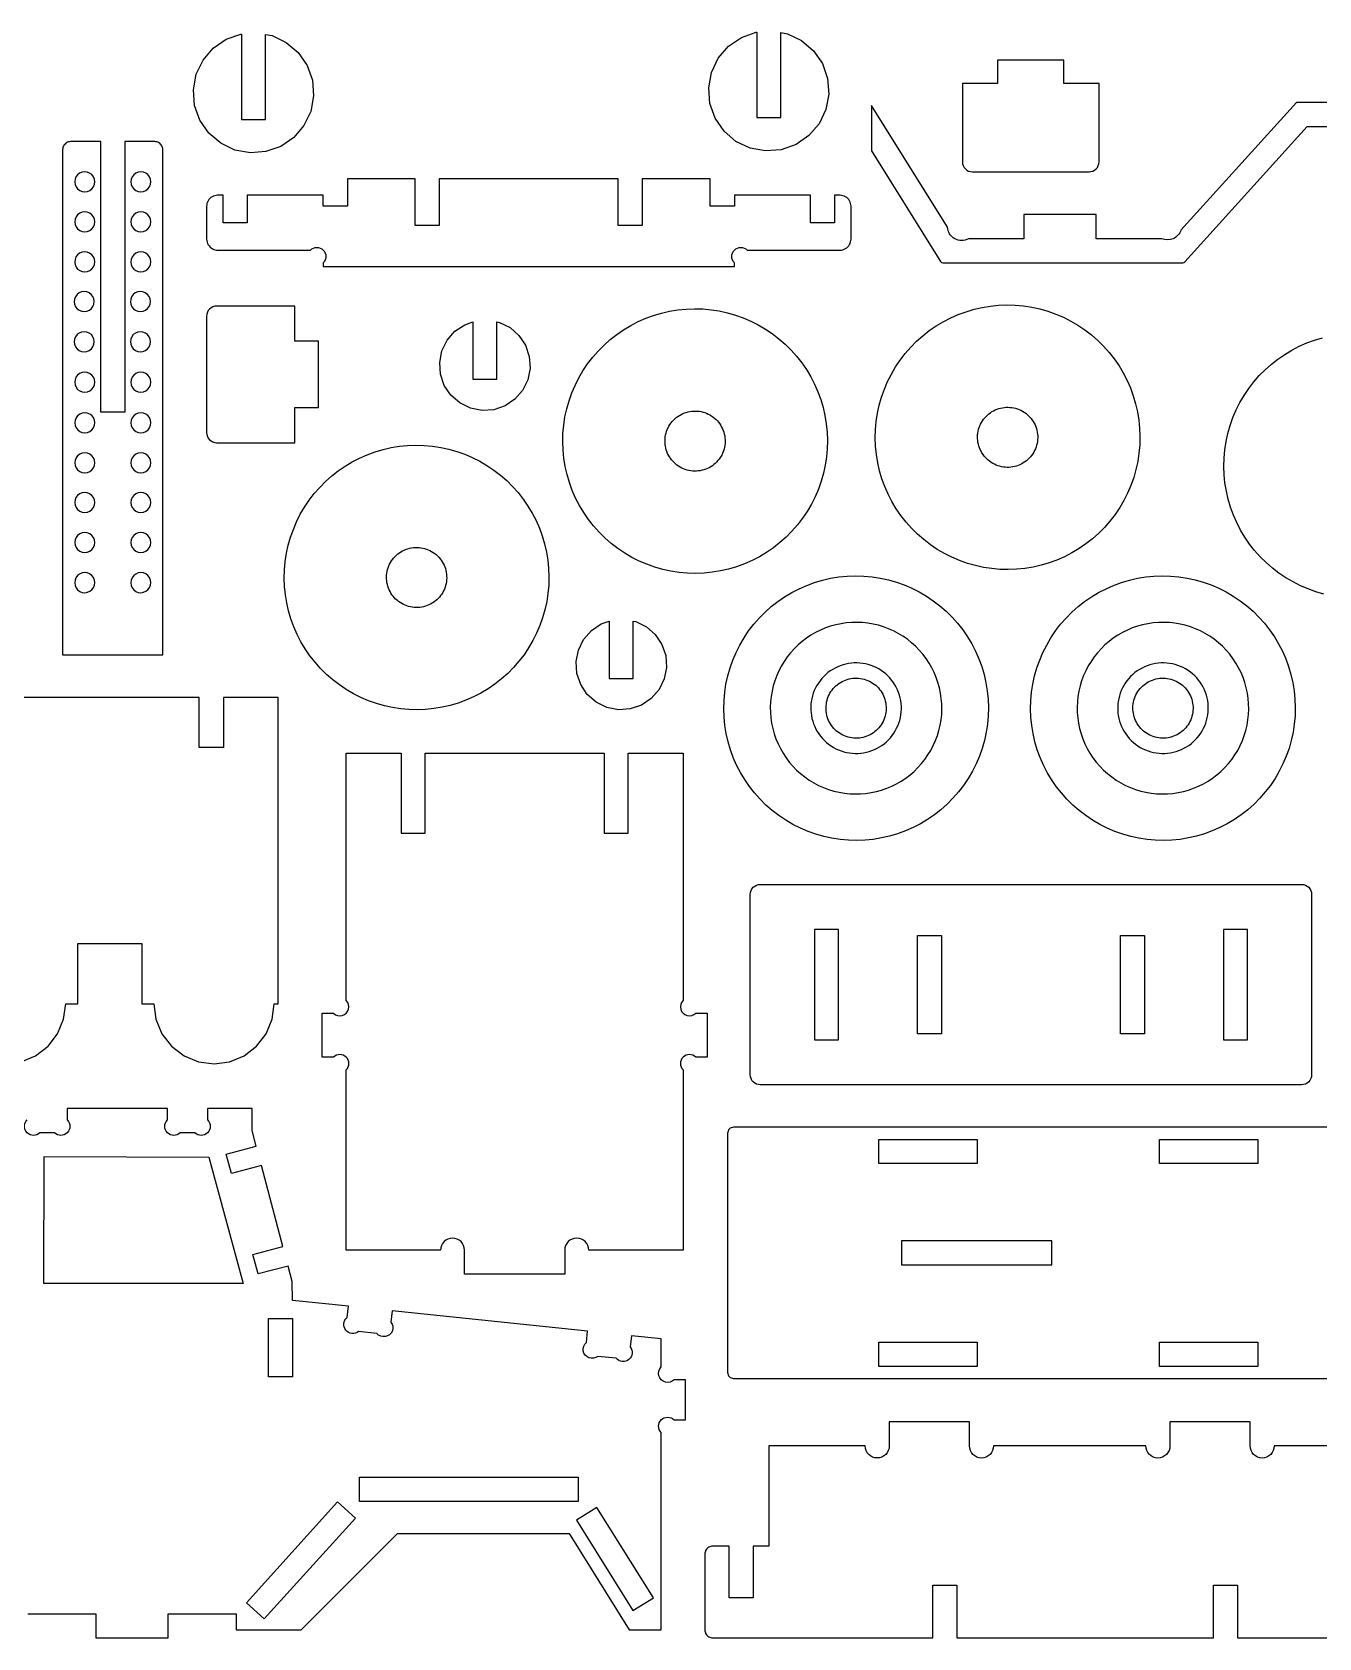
# Model space of a CAD drawing. Extents: x 18 to 1201, y 18 to 446.
# Drawn here: x 301.7 to 641.3, y 18.3 to 442.1 of the extents above; entities that cross this region are included whole.
import ezdxf

# ---------------------------------------------------------------- set-up
doc = ezdxf.new("R2010")
doc.units = 0
doc.header["$MEASUREMENT"] = 0
for name, color, linetype in [('EXT', 1, 'CONTINUOUS'), ('INT', 150, 'CONTINUOUS'), ('POCKET_1_1MM', 105, 'CONTINUOUS')]:
    doc.layers.add(name, color=color, linetype=linetype)

msp = doc.modelspace()

# ---------------------------------------------------------------- linework, layer by layer
at = {"layer": 'EXT'}
for points in [[(370.75, 414.31), (367.33, 411.96), (363.43, 410.58), (359.3, 410.26), (355.22, 411.01), (351.48, 412.8), (348.33, 415.49), (345.98, 418.9), (344.6, 422.81), (344.28, 426.94), (345.03, 431.02), (346.82, 434.76), (349.51, 437.91), (352.92, 440.26), (356.83, 441.64), (356.94, 441.64), (356.94, 419.09), (363.29, 419.09), (363.29, 441.53), (365.04, 441.21), (368.78, 439.42), (371.93, 436.73), (374.28, 433.31), (375.66, 429.41), (375.98, 425.28), (375.23, 421.2), (373.44, 417.46)], [(506.75, 414.81), (503.33, 412.46), (499.43, 411.08), (495.3, 410.76), (491.22, 411.51), (487.48, 413.3), (484.33, 415.99), (481.98, 419.4), (480.6, 423.31), (480.28, 427.44), (481.03, 431.52), (482.82, 435.26), (485.51, 438.41), (488.92, 440.76), (492.83, 442.14), (492.94, 442.14), (492.94, 419.59), (499.29, 419.59), (499.29, 442.03), (501.04, 441.71), (504.78, 439.92), (507.93, 437.23), (510.28, 433.81), (511.66, 429.91), (511.98, 425.78), (511.23, 421.7), (509.44, 417.96)], [(311.06, 413.06), (310.81, 412.94), (310.58, 412.79), (310.38, 412.6), (310.19, 412.39), (310.04, 412.16), (309.92, 411.92), (309.83, 411.65), (309.77, 411.38), (309.76, 411.11), (309.76, 277.76), (336.21, 277.76), (336.21, 411.11), (336.2, 411.38), (336.14, 411.65), (336.05, 411.92), (335.93, 412.16), (335.78, 412.39), (335.59, 412.6), (335.39, 412.79), (335.16, 412.94), (334.91, 413.06), (334.65, 413.15), (334.37, 413.2), (334.1, 413.22), (326.16, 413.22), (326.16, 341.79), (319.81, 341.79), (319.81, 413.22), (311.87, 413.22), (311.6, 413.2), (311.33, 413.15)], [(452.9, 308.6), (451.34, 310.15), (449.88, 311.79), (448.53, 313.51), (447.29, 315.32), (446.16, 317.2), (445.16, 319.15), (444.27, 321.16), (443.52, 323.22), (442.9, 325.33), (442.41, 327.47), (442.05, 329.63), (441.84, 331.81), (441.76, 334.01), (441.82, 336.2), (442.01, 338.39), (442.34, 340.55), (442.81, 342.7), (443.41, 344.81), (444.15, 346.88), (445.01, 348.89), (445.99, 350.85), (447.1, 352.75), (448.32, 354.57), (449.66, 356.31), (451.1, 357.96), (452.65, 359.52), (454.29, 360.98), (456.01, 362.33), (457.82, 363.58), (459.7, 364.7), (461.65, 365.71), (463.66, 366.59), (465.72, 367.34), (467.83, 367.97), (469.97, 368.46), (472.13, 368.81), (474.31, 369.03), (476.51, 369.11), (478.7, 369.05), (480.89, 368.85), (483.05, 368.52), (485.2, 368.05), (487.31, 367.45), (489.38, 366.72), (491.39, 365.86), (493.35, 364.87), (495.25, 363.76), (497.07, 362.54), (498.81, 361.2), (500.46, 359.76), (502.02, 358.22), (503.48, 356.58), (504.83, 354.85), (506.08, 353.04), (507.2, 351.16), (508.21, 349.21), (509.09, 347.2), (509.84, 345.14), (510.47, 343.04), (510.96, 340.9), (511.31, 338.73), (511.53, 336.55), (511.61, 334.36), (511.55, 332.16), (511.35, 329.98), (511.02, 327.81), (510.55, 325.67), (509.95, 323.56), (509.22, 321.49), (508.36, 319.47), (507.37, 317.51), (506.26, 315.62), (505.04, 313.8), (503.7, 312.06), (502.26, 310.4), (500.72, 308.84), (499.08, 307.38), (497.35, 306.03), (495.54, 304.79), (493.66, 303.66), (491.71, 302.66), (489.7, 301.77), (487.64, 301.02), (485.54, 300.4), (483.4, 299.91), (481.23, 299.55), (479.05, 299.34), (476.86, 299.26), (474.66, 299.32), (472.48, 299.51), (470.31, 299.84), (468.17, 300.31), (466.06, 300.91), (463.99, 301.65), (461.97, 302.51), (460.01, 303.49), (458.12, 304.6), (456.3, 305.82), (454.56, 307.16)], [(535.4, 309.6), (533.84, 311.15), (532.38, 312.79), (531.03, 314.51), (529.79, 316.32), (528.66, 318.2), (527.66, 320.15), (526.77, 322.16), (526.02, 324.22), (525.4, 326.33), (524.91, 328.47), (524.55, 330.63), (524.34, 332.81), (524.26, 335.01), (524.32, 337.2), (524.51, 339.39), (524.84, 341.55), (525.31, 343.7), (525.91, 345.81), (526.65, 347.88), (527.51, 349.89), (528.49, 351.85), (529.6, 353.75), (530.82, 355.57), (532.16, 357.31), (533.6, 358.96), (535.15, 360.52), (536.79, 361.98), (538.51, 363.33), (540.32, 364.58), (542.2, 365.7), (544.15, 366.71), (546.16, 367.59), (548.22, 368.34), (550.33, 368.97), (552.47, 369.46), (554.63, 369.81), (556.81, 370.03), (559.01, 370.11), (561.2, 370.05), (563.39, 369.85), (565.55, 369.52), (567.7, 369.05), (569.81, 368.45), (571.88, 367.72), (573.89, 366.86), (575.85, 365.87), (577.75, 364.76), (579.57, 363.54), (581.31, 362.2), (582.96, 360.76), (584.52, 359.22), (585.98, 357.58), (587.33, 355.85), (588.58, 354.04), (589.7, 352.16), (590.71, 350.21), (591.59, 348.2), (592.34, 346.14), (592.97, 344.04), (593.46, 341.9), (593.81, 339.73), (594.03, 337.55), (594.11, 335.36), (594.05, 333.16), (593.85, 330.98), (593.52, 328.81), (593.05, 326.67), (592.45, 324.56), (591.72, 322.49), (590.86, 320.47), (589.87, 318.51), (588.76, 316.62), (587.54, 314.8), (586.2, 313.06), (584.76, 311.4), (583.22, 309.84), (581.58, 308.38), (579.85, 307.03), (578.04, 305.79), (576.16, 304.66), (574.21, 303.66), (572.2, 302.77), (570.14, 302.02), (568.04, 301.4), (565.9, 300.91), (563.73, 300.55), (561.55, 300.34), (559.36, 300.26), (557.16, 300.32), (554.98, 300.51), (552.81, 300.84), (550.67, 301.31), (548.56, 301.91), (546.49, 302.65), (544.47, 303.51), (542.51, 304.49), (540.62, 305.6), (538.8, 306.82), (537.06, 308.16)], [(429.11, 345.21), (426.52, 343.47), (423.56, 342.47), (420.45, 342.26), (417.39, 342.86), (414.58, 344.24), (412.23, 346.29), (410.49, 348.88), (409.48, 351.84), (409.27, 354.95), (409.88, 358.02), (411.25, 360.82), (413.31, 363.17), (415.9, 364.91), (418.02, 365.63), (418.02, 350.49), (424.37, 350.49), (424.37, 365.65), (425.03, 365.52), (427.84, 364.15), (430.19, 362.09), (431.93, 359.5), (432.93, 356.55), (433.14, 353.43), (432.54, 350.37), (431.17, 347.56)], [(379.4, 272.6), (377.84, 274.15), (376.38, 275.79), (375.03, 277.51), (373.79, 279.32), (372.66, 281.2), (371.66, 283.15), (370.77, 285.16), (370.02, 287.22), (369.4, 289.33), (368.91, 291.47), (368.55, 293.63), (368.34, 295.81), (368.26, 298.01), (368.32, 300.2), (368.51, 302.39), (368.84, 304.55), (369.31, 306.7), (369.91, 308.81), (370.65, 310.88), (371.51, 312.89), (372.49, 314.85), (373.6, 316.75), (374.82, 318.57), (376.16, 320.31), (377.6, 321.96), (379.15, 323.52), (380.79, 324.98), (382.51, 326.33), (384.32, 327.58), (386.2, 328.7), (388.15, 329.71), (390.16, 330.59), (392.22, 331.34), (394.33, 331.97), (396.47, 332.46), (398.63, 332.81), (400.81, 333.03), (403.01, 333.11), (405.2, 333.05), (407.39, 332.85), (409.55, 332.52), (411.7, 332.05), (413.81, 331.45), (415.88, 330.72), (417.89, 329.86), (419.85, 328.87), (421.75, 327.76), (423.57, 326.54), (425.31, 325.2), (426.96, 323.76), (428.52, 322.22), (429.98, 320.58), (431.33, 318.85), (432.58, 317.04), (433.7, 315.16), (434.71, 313.21), (435.59, 311.2), (436.34, 309.14), (436.97, 307.04), (437.46, 304.9), (437.81, 302.73), (438.03, 300.55), (438.11, 298.36), (438.05, 296.16), (437.85, 293.98), (437.52, 291.81), (437.05, 289.67), (436.45, 287.56), (435.72, 285.49), (434.86, 283.47), (433.87, 281.51), (432.76, 279.62), (431.54, 277.8), (430.2, 276.06), (428.76, 274.4), (427.22, 272.84), (425.58, 271.38), (423.85, 270.03), (422.04, 268.79), (420.16, 267.66), (418.21, 266.66), (416.2, 265.77), (414.14, 265.02), (412.04, 264.4), (409.9, 263.91), (407.73, 263.55), (405.55, 263.34), (403.36, 263.26), (401.16, 263.32), (398.98, 263.51), (396.81, 263.84), (394.67, 264.31), (392.56, 264.91), (390.49, 265.65), (388.47, 266.51), (386.51, 267.49), (384.62, 268.6), (382.8, 269.82), (381.06, 271.16)], [(495.4, 238.1), (493.84, 239.65), (492.38, 241.29), (491.03, 243.01), (489.79, 244.82), (488.66, 246.7), (487.66, 248.65), (486.77, 250.66), (486.02, 252.72), (485.4, 254.83), (484.91, 256.97), (484.55, 259.13), (484.34, 261.31), (484.26, 263.51), (484.32, 265.7), (484.51, 267.89), (484.84, 270.05), (485.31, 272.2), (485.91, 274.31), (486.65, 276.38), (487.51, 278.39), (488.49, 280.35), (489.6, 282.25), (490.82, 284.07), (492.16, 285.81), (493.6, 287.46), (495.15, 289.02), (496.79, 290.48), (498.51, 291.83), (500.32, 293.08), (502.2, 294.2), (504.15, 295.21), (506.16, 296.09), (508.22, 296.84), (510.33, 297.47), (512.47, 297.96), (514.63, 298.31), (516.81, 298.53), (519.01, 298.61), (521.2, 298.55), (523.39, 298.35), (525.55, 298.02), (527.7, 297.55), (529.81, 296.95), (531.88, 296.22), (533.89, 295.36), (535.85, 294.37), (537.75, 293.26), (539.57, 292.04), (541.31, 290.7), (542.96, 289.26), (544.52, 287.72), (545.98, 286.08), (547.33, 284.35), (548.58, 282.54), (549.7, 280.66), (550.71, 278.71), (551.59, 276.7), (552.34, 274.64), (552.97, 272.54), (553.46, 270.4), (553.81, 268.23), (554.03, 266.05), (554.11, 263.86), (554.05, 261.66), (553.85, 259.48), (553.52, 257.31), (553.05, 255.17), (552.45, 253.06), (551.72, 250.99), (550.86, 248.97), (549.87, 247.01), (548.76, 245.12), (547.54, 243.3), (546.2, 241.56), (544.76, 239.9), (543.22, 238.34), (541.58, 236.88), (539.85, 235.53), (538.04, 234.29), (536.16, 233.16), (534.21, 232.16), (532.2, 231.27), (530.14, 230.52), (528.04, 229.9), (525.9, 229.41), (523.73, 229.05), (521.55, 228.84), (519.36, 228.76), (517.16, 228.82), (514.98, 229.01), (512.81, 229.34), (510.67, 229.81), (508.56, 230.41), (506.49, 231.15), (504.47, 232.01), (502.51, 232.99), (500.62, 234.1), (498.8, 235.32), (497.06, 236.66)], [(576.4, 238.1), (574.84, 239.65), (573.38, 241.29), (572.03, 243.01), (570.79, 244.82), (569.66, 246.7), (568.66, 248.65), (567.77, 250.66), (567.02, 252.72), (566.4, 254.83), (565.91, 256.97), (565.55, 259.13), (565.34, 261.31), (565.26, 263.51), (565.32, 265.7), (565.51, 267.89), (565.84, 270.05), (566.31, 272.2), (566.91, 274.31), (567.65, 276.38), (568.51, 278.39), (569.49, 280.35), (570.6, 282.25), (571.82, 284.07), (573.16, 285.81), (574.6, 287.46), (576.15, 289.02), (577.79, 290.48), (579.51, 291.83), (581.32, 293.08), (583.2, 294.2), (585.15, 295.21), (587.16, 296.09), (589.22, 296.84), (591.33, 297.47), (593.47, 297.96), (595.63, 298.31), (597.81, 298.53), (600.01, 298.61), (602.2, 298.55), (604.39, 298.35), (606.55, 298.02), (608.7, 297.55), (610.81, 296.95), (612.88, 296.22), (614.89, 295.36), (616.85, 294.37), (618.75, 293.26), (620.57, 292.04), (622.31, 290.7), (623.96, 289.26), (625.52, 287.72), (626.98, 286.08), (628.33, 284.35), (629.58, 282.54), (630.7, 280.66), (631.71, 278.71), (632.59, 276.7), (633.34, 274.64), (633.97, 272.54), (634.46, 270.4), (634.81, 268.23), (635.03, 266.05), (635.11, 263.86), (635.05, 261.66), (634.85, 259.48), (634.52, 257.31), (634.05, 255.17), (633.45, 253.06), (632.72, 250.99), (631.86, 248.97), (630.87, 247.01), (629.76, 245.12), (628.54, 243.3), (627.2, 241.56), (625.76, 239.9), (624.22, 238.34), (622.58, 236.88), (620.85, 235.53), (619.04, 234.29), (617.16, 233.16), (615.21, 232.16), (613.2, 231.27), (611.14, 230.52), (609.04, 229.9), (606.9, 229.41), (604.73, 229.05), (602.55, 228.84), (600.36, 228.76), (598.16, 228.82), (595.98, 229.01), (593.81, 229.34), (591.67, 229.81), (589.56, 230.41), (587.49, 231.15), (585.47, 232.01), (583.51, 232.99), (581.62, 234.1), (579.8, 235.32), (578.06, 236.66)], [(465.11, 266.23), (462.52, 264.49), (459.56, 263.48), (456.45, 263.27), (453.39, 263.88), (450.58, 265.25), (448.23, 267.31), (446.49, 269.9), (445.48, 272.86), (445.27, 275.97), (445.88, 279.03), (447.25, 281.84), (449.31, 284.19), (451.9, 285.93), (454.02, 286.65), (454.02, 271.51), (460.37, 271.51), (460.37, 286.67), (461.03, 286.54), (463.84, 285.17), (466.19, 283.11), (467.93, 280.52), (468.93, 277.56), (469.14, 274.45), (468.54, 271.39), (467.17, 268.58)]]:
    msp.add_lwpolyline(points, close=True, dxfattribs=at)
for points in [[(556.52, 434.76), (556.52, 428.54), (547.26, 428.54), (547.26, 407.9, 0.414214), (549.9, 405.26), (580.66, 405.26, 0.414214), (583.31, 407.9), (583.31, 428.54), (574.05, 428.54), (574.05, 434.76)], [(350.78, 384.6), (375.19, 384.6, -1), (378.55, 381.23), (378.55, 380.26), (487.05, 380.26), (487.05, 381.23, -1), (490.42, 384.6), (515.34, 384.62), (515.71, 384.69), (516.07, 384.82), (516.41, 384.98), (516.72, 385.19), (517, 385.44), (517.25, 385.73), (517.46, 386.04), (517.63, 386.38), (517.75, 386.74), (517.83, 387.11), (517.85, 387.49), (517.85, 396.17), (517.83, 396.54), (517.75, 396.92), (517.63, 397.27), (517.46, 397.61), (517.25, 397.93), (517, 398.21), (516.72, 398.46), (516.41, 398.67), (516.07, 398.84), (515.71, 398.96), (515.34, 399.03), (514.96, 399.06), (513.51, 399.06), (513.51, 391.83), (507.16, 391.83), (507.16, 399.06), (487.05, 399.06), (487.05, 396.17), (480.7, 396.17), (480.7, 403.4), (462.69, 403.4), (462.69, 391.11), (456.34, 391.11), (456.34, 403.4), (409.1, 403.4), (409.1, 391.11), (402.79, 391.11), (402.79, 403.4), (384.9, 403.4), (384.9, 396.17), (378.55, 396.17), (378.55, 399.06), (358.45, 399.06), (358.45, 391.83), (352.1, 391.83), (352.1, 399.06), (350.65, 399.06), (350.27, 399.03), (349.9, 398.96), (349.54, 398.84), (349.2, 398.67), (348.89, 398.46), (348.6, 398.21), (348.35, 397.93), (348.14, 397.61), (347.98, 397.27), (347.85, 396.92), (347.78, 396.54), (347.76, 396.17), (347.76, 387.49), (347.79, 387.1), (347.87, 386.72), (348.01, 386.36), (348.19, 386.02), (348.41, 385.7), (348.67, 385.41), (348.97, 385.17), (349.3, 384.96), (349.65, 384.79), (350.02, 384.68), (350.4, 384.61)], [(377.26, 360.55), (371.04, 360.55), (371.04, 369.81), (350.4, 369.81, 0.414214), (347.76, 367.16), (347.76, 336.4, 0.414214), (350.4, 333.76), (371.04, 333.76), (371.04, 343.02), (377.26, 343.02)], [(473.51, 251.84), (473.51, 186.51, 1), (476.87, 183.15), (479.86, 183.15), (479.86, 171.54), (476.87, 171.54, 1), (473.51, 168.17), (473.51, 120.61), (448.62, 120.61, 1), (442.27, 120.61), (442.27, 114.26), (415.84, 114.26), (415.84, 120.61, 1), (409.49, 120.61), (384.61, 120.61), (384.61, 168.17, 1), (381.24, 171.54), (378.26, 171.54), (378.26, 183.15), (381.24, 183.15, 1), (384.61, 186.51), (384.61, 251.84), (399.09, 251.84), (399.09, 230.67), (405.44, 230.67), (405.44, 251.84), (452.67, 251.84), (452.67, 230.67), (459.02, 230.67), (459.02, 251.84)], [(639.42, 214.53), (639.42, 166.9, -0.414214), (636.78, 164.26), (493.9, 164.26, -0.414214), (491.26, 166.9), (491.26, 214.53, -0.414214), (493.9, 217.17), (636.78, 217.17, -0.414214)], [(707.48, 153.04), (486.84, 153.04, 0.414214), (485.26, 151.45), (485.26, 88.34, 0.414214), (486.84, 86.76), (707.48, 86.76)]]:
    msp.add_lwpolyline(points, format="xyb", close=True, dxfattribs=at)
for points in [[(652.37, 423.59), (635.44, 423.59), (604.91, 389.84, -0.443906), (599.89, 387.61), (582.52, 387.61), (582.52, 393.96), (563.47, 393.96), (563.47, 387.61), (548.81, 387.61, -0.554248), (543.31, 390.65), (523.26, 422.74), (523.26, 410.76), (541.5, 381.57, 0.258593), (542.06, 381.26), (605.42, 381.26, 0.211979), (605.91, 381.47), (638.26, 417.24), (686.24, 417.24)], [(300.56, 24.61), (318.55, 24.61), (318.55, 18.26), (337.6, 18.26), (337.6, 24.61), (355.59, 24.61), (355.59, 20.37), (372.75, 20.37), (398.15, 45.77), (443.43, 45.77), (459.31, 20.37), (467.77, 20.37), (467.77, 72.45, -1), (471.14, 75.82), (474.12, 75.82), (474.12, 86.4), (471.14, 86.4, -1), (467.77, 89.77), (467.77, 97.21), (459.87, 98.03), (459.56, 95.06, -1), (455.87, 92.06), (451.02, 92.57, -1), (448.02, 96.27), (448.33, 99.23), (396.71, 104.61), (396.41, 101.64, -1), (392.71, 98.64), (387.86, 99.15, -1), (384.86, 102.84), (385.17, 105.81), (370.41, 107.35), (370.34, 112.35), (369.25, 116.42), (361.34, 114.32), (359.97, 119.46), (367.88, 121.57), (362.2, 142.93), (354.29, 140.83), (352.93, 145.97), (360.84, 148.08), (359.75, 152.15), (359.75, 157.96), (348, 157.96), (348, 154.97, -1), (344.64, 151.61), (340.79, 151.61, -1), (337.42, 154.97), (337.42, 157.96), (310.96, 157.96), (310.96, 154.97, -1), (307.6, 151.61), (303.75, 151.61, -1), (300.38, 154.97)], [(669.76, 68.92), (629.54, 68.92, -0.414214), (626.36, 65.74, -0.414214), (623.19, 68.92), (623.19, 75.27), (602.02, 75.27), (602.02, 68.92, -0.414214), (598.85, 65.74, -0.414214), (595.67, 68.92), (555.46, 68.92, -0.414214), (552.28, 65.74, -0.414214), (549.11, 68.92), (549.11, 75.27), (527.94, 75.27), (527.94, 68.92, -1), (521.59, 68.92), (496.19, 68.92), (496.19, 42.49), (492.03, 42.49), (492.03, 28.87), (485.68, 28.87), (485.68, 42.49), (481.37, 42.49), (481.1, 42.47), (480.83, 42.42), (480.56, 42.33), (480.31, 42.21), (480.08, 42.05), (479.88, 41.87), (479.69, 41.66), (479.54, 41.43), (479.42, 41.19), (479.33, 40.92), (479.27, 40.65), (479.26, 40.38), (479.26, 20.37), (479.27, 20.1), (479.33, 19.83), (479.42, 19.56), (479.54, 19.31), (479.69, 19.08), (479.88, 18.88), (480.08, 18.69), (480.31, 18.54), (480.56, 18.42), (480.83, 18.33), (481.1, 18.27), (481.37, 18.26), (539.43, 18.26), (539.43, 32.15), (545.78, 32.15), (545.78, 18.26), (613.51, 18.26), (613.51, 32.15), (619.86, 32.15), (619.86, 18.26), (833.22, 18.26)]]:
    msp.add_lwpolyline(points, format="xyb", dxfattribs=at)
for points in [[(642.67, 293.81), (640.56, 294.41), (638.49, 295.15), (636.47, 296.01), (634.51, 296.99), (632.62, 298.1), (630.8, 299.32), (629.06, 300.66), (627.4, 302.1), (625.84, 303.65), (624.38, 305.29), (623.03, 307.01), (621.79, 308.82), (620.66, 310.7), (619.66, 312.65), (618.77, 314.66), (618.02, 316.72), (617.4, 318.83), (616.91, 320.97), (616.55, 323.13), (616.34, 325.31), (616.26, 327.51), (616.32, 329.7), (616.51, 331.89), (616.84, 334.05), (617.31, 336.2), (617.91, 338.31), (618.65, 340.38), (619.51, 342.39), (620.49, 344.35), (621.6, 346.25), (622.82, 348.07), (624.16, 349.81), (625.6, 351.46), (627.15, 353.02), (628.79, 354.48), (630.51, 355.83), (632.32, 357.08), (634.2, 358.2), (636.15, 359.21), (638.16, 360.09), (640.22, 360.84), (642.33, 361.47)], [(298.8, 170.32), (302.63, 171.91), (305.91, 174.43), (308.44, 177.72), (310.02, 181.55), (310.56, 185.66), (313.74, 185.66), (313.74, 201.53), (330.67, 201.53), (330.67, 185.66), (333.85, 185.66), (334.39, 181.55), (335.97, 177.72), (338.5, 174.43), (341.79, 171.91), (345.61, 170.32), (349.72, 169.78), (353.83, 170.32), (357.66, 171.91), (360.95, 174.43), (363.47, 177.72), (365.06, 181.55), (365.6, 185.66), (366.66, 185.66), (366.66, 266.5), (352.17, 266.5), (352.17, 253.27), (345.82, 253.27), (345.82, 266.5), (298.59, 266.5)]]:
    msp.add_lwpolyline(points, dxfattribs=at)
at = {"layer": 'INT'}
for points in [[(314.23, 404.92), (313.69, 404.49), (313.27, 403.94), (313.02, 403.3), (312.93, 402.62), (313.03, 401.93), (313.3, 401.3), (313.72, 400.75), (314.27, 400.34), (314.91, 400.08), (315.6, 399.99), (316.28, 400.09), (316.92, 400.36), (317.46, 400.78), (317.88, 401.34), (318.14, 401.98), (318.22, 402.66), (318.13, 403.35), (317.86, 403.98), (317.43, 404.53), (316.88, 404.94), (316.24, 405.2), (315.55, 405.29), (314.87, 405.19)], [(329.05, 404.92), (328.51, 404.49), (328.09, 403.94), (327.83, 403.3), (327.75, 402.62), (327.84, 401.93), (328.11, 401.3), (328.54, 400.75), (329.09, 400.34), (329.73, 400.08), (330.42, 399.99), (331.1, 400.09), (331.74, 400.36), (332.28, 400.78), (332.7, 401.34), (332.96, 401.98), (333.04, 402.66), (332.94, 403.35), (332.67, 403.98), (332.25, 404.53), (331.7, 404.94), (331.06, 405.2), (330.37, 405.29), (329.69, 405.19)], [(314.25, 394.35), (313.71, 393.93), (313.29, 393.38), (313.02, 392.74), (312.93, 392.06), (313.02, 391.37), (313.29, 390.73), (313.71, 390.19), (314.25, 389.76), (314.89, 389.5), (315.58, 389.41), (316.26, 389.5), (316.9, 389.76), (317.45, 390.19), (317.87, 390.73), (318.13, 391.37), (318.22, 392.06), (318.13, 392.74), (317.87, 393.38), (317.45, 393.93), (316.9, 394.35), (316.26, 394.61), (315.58, 394.7), (314.89, 394.61)], [(329.07, 394.35), (328.52, 393.93), (328.1, 393.38), (327.84, 392.74), (327.75, 392.06), (327.84, 391.37), (328.1, 390.73), (328.52, 390.19), (329.07, 389.76), (329.71, 389.5), (330.39, 389.41), (331.08, 389.5), (331.72, 389.76), (332.26, 390.19), (332.69, 390.73), (332.95, 391.37), (333.04, 392.06), (332.95, 392.74), (332.69, 393.38), (332.26, 393.93), (331.72, 394.35), (331.08, 394.61), (330.39, 394.7), (329.71, 394.61)], [(314.23, 383.75), (313.69, 383.33), (313.27, 382.78), (313.02, 382.14), (312.93, 381.45), (313.03, 380.77), (313.3, 380.13), (313.72, 379.59), (314.27, 379.17), (314.91, 378.91), (315.6, 378.83), (316.28, 378.92), (316.92, 379.19), (317.46, 379.62), (317.88, 380.17), (318.14, 380.81), (318.22, 381.5), (318.13, 382.18), (317.86, 382.82), (317.43, 383.36), (316.88, 383.78), (316.24, 384.03), (315.55, 384.12), (314.87, 384.02)], [(329.05, 383.75), (328.51, 383.33), (328.09, 382.78), (327.83, 382.14), (327.75, 381.45), (327.84, 380.77), (328.11, 380.13), (328.54, 379.59), (329.09, 379.17), (329.73, 378.91), (330.42, 378.83), (331.1, 378.92), (331.74, 379.19), (332.28, 379.62), (332.7, 380.17), (332.96, 380.81), (333.04, 381.5), (332.94, 382.18), (332.67, 382.82), (332.25, 383.36), (331.7, 383.78), (331.06, 384.03), (330.37, 384.12), (329.69, 384.02)], [(314.11, 373.28), (313.57, 372.86), (313.15, 372.3), (312.89, 371.66), (312.81, 370.98), (312.9, 370.29), (313.17, 369.66), (313.6, 369.11), (314.15, 368.7), (314.79, 368.44), (315.48, 368.36), (316.16, 368.45), (316.8, 368.72), (317.34, 369.15), (317.76, 369.7), (318.02, 370.34), (318.1, 371.02), (318, 371.71), (317.73, 372.34), (317.31, 372.89), (316.76, 373.3), (316.12, 373.56), (315.43, 373.65), (314.75, 373.55)], [(328.93, 373.28), (328.38, 372.86), (327.97, 372.3), (327.71, 371.66), (327.63, 370.98), (327.72, 370.29), (327.99, 369.66), (328.42, 369.11), (328.97, 368.7), (329.61, 368.44), (330.29, 368.36), (330.98, 368.45), (331.61, 368.72), (332.16, 369.15), (332.57, 369.7), (332.83, 370.34), (332.92, 371.02), (332.82, 371.71), (332.55, 372.34), (332.13, 372.89), (331.57, 373.3), (330.93, 373.56), (330.25, 373.65), (329.56, 373.55)], [(314.13, 362.71), (313.58, 362.29), (313.16, 361.74), (312.9, 361.1), (312.81, 360.42), (312.9, 359.73), (313.16, 359.09), (313.58, 358.55), (314.13, 358.13), (314.77, 357.86), (315.45, 357.77), (316.14, 357.86), (316.78, 358.13), (317.33, 358.55), (317.75, 359.09), (318.01, 359.73), (318.1, 360.42), (318.01, 361.1), (317.75, 361.74), (317.33, 362.29), (316.78, 362.71), (316.14, 362.97), (315.45, 363.06), (314.77, 362.97)], [(328.95, 362.71), (328.4, 362.29), (327.98, 361.74), (327.72, 361.1), (327.63, 360.42), (327.72, 359.73), (327.98, 359.09), (328.4, 358.55), (328.95, 358.13), (329.59, 357.86), (330.27, 357.77), (330.96, 357.86), (331.59, 358.13), (332.14, 358.55), (332.56, 359.09), (332.83, 359.73), (332.92, 360.42), (332.83, 361.1), (332.56, 361.74), (332.14, 362.29), (331.59, 362.71), (330.96, 362.97), (330.27, 363.06), (329.59, 362.97)], [(314.23, 352), (313.69, 351.58), (313.27, 351.03), (313.02, 350.39), (312.93, 349.7), (313.03, 349.02), (313.3, 348.38), (313.72, 347.84), (314.27, 347.42), (314.91, 347.16), (315.6, 347.08), (316.28, 347.17), (316.92, 347.44), (317.46, 347.87), (317.88, 348.42), (318.14, 349.06), (318.22, 349.75), (318.13, 350.43), (317.86, 351.07), (317.43, 351.61), (316.88, 352.03), (316.24, 352.28), (315.55, 352.37), (314.87, 352.27)], [(329.05, 352), (328.51, 351.58), (328.09, 351.03), (327.83, 350.39), (327.75, 349.7), (327.84, 349.02), (328.11, 348.38), (328.54, 347.84), (329.09, 347.42), (329.73, 347.16), (330.42, 347.08), (331.1, 347.17), (331.74, 347.44), (332.28, 347.87), (332.7, 348.42), (332.96, 349.06), (333.04, 349.75), (332.94, 350.43), (332.67, 351.07), (332.25, 351.61), (331.7, 352.03), (331.06, 352.28), (330.37, 352.37), (329.69, 352.27)], [(314.25, 341.3), (313.7, 340.88), (313.29, 340.33), (313.03, 339.69), (312.94, 339), (313.04, 338.32), (313.31, 337.68), (313.74, 337.14), (314.29, 336.72), (314.93, 336.46), (315.61, 336.38), (316.3, 336.48), (316.93, 336.74), (317.48, 337.17), (317.89, 337.72), (318.15, 338.36), (318.24, 339.05), (318.14, 339.73), (317.87, 340.37), (317.45, 340.91), (316.89, 341.33), (316.25, 341.59), (315.57, 341.67), (314.88, 341.57)], [(329.06, 341.3), (328.52, 340.88), (328.1, 340.33), (327.85, 339.69), (327.76, 339), (327.86, 338.32), (328.13, 337.68), (328.55, 337.14), (329.1, 336.72), (329.74, 336.46), (330.43, 336.38), (331.11, 336.48), (331.75, 336.74), (332.29, 337.17), (332.71, 337.72), (332.97, 338.36), (333.05, 339.05), (332.96, 339.73), (332.69, 340.37), (332.26, 340.91), (331.71, 341.33), (331.07, 341.59), (330.38, 341.67), (329.7, 341.57)], [(470.48, 329.23), (470.18, 329.63), (469.91, 330.04), (469.66, 330.48), (469.44, 330.93), (469.25, 331.39), (469.09, 331.86), (468.96, 332.34), (468.86, 332.83), (468.79, 333.32), (468.75, 333.82), (468.75, 334.32), (468.77, 334.82), (468.83, 335.31), (468.91, 335.8), (469.03, 336.29), (469.18, 336.76), (469.35, 337.23), (469.56, 337.68), (469.79, 338.12), (470.05, 338.55), (470.34, 338.96), (470.65, 339.35), (470.99, 339.71), (471.35, 340.06), (471.73, 340.38), (472.13, 340.68), (472.54, 340.96), (472.98, 341.2), (473.43, 341.42), (473.89, 341.61), (474.36, 341.77), (474.84, 341.9), (475.33, 342), (475.82, 342.07), (476.32, 342.11), (476.82, 342.12), (477.32, 342.09), (477.81, 342.04), (478.3, 341.95), (478.79, 341.84), (479.26, 341.69), (479.73, 341.51), (480.18, 341.31), (480.62, 341.07), (481.05, 340.81), (481.46, 340.52), (481.85, 340.21), (482.21, 339.87), (482.56, 339.52), (482.88, 339.14), (483.18, 338.74), (483.46, 338.32), (483.7, 337.89), (483.92, 337.44), (484.11, 336.98), (484.27, 336.51), (484.4, 336.02), (484.5, 335.54), (484.57, 335.04), (484.61, 334.54), (484.62, 334.05), (484.59, 333.55), (484.54, 333.05), (484.45, 332.56), (484.34, 332.08), (484.19, 331.6), (484.01, 331.13), (483.81, 330.68), (483.57, 330.24), (483.31, 329.81), (483.02, 329.41), (482.71, 329.02), (482.37, 328.65), (482.02, 328.3), (481.64, 327.98), (481.24, 327.68), (480.82, 327.41), (480.39, 327.16), (479.94, 326.94), (479.48, 326.75), (479.01, 326.59), (478.52, 326.46), (478.04, 326.36), (477.54, 326.29), (477.04, 326.25), (476.55, 326.25), (476.05, 326.27), (475.55, 326.33), (475.06, 326.41), (474.58, 326.53), (474.1, 326.68), (473.63, 326.85), (473.18, 327.06), (472.74, 327.29), (472.31, 327.55), (471.91, 327.84), (471.52, 328.15), (471.15, 328.49), (470.8, 328.85)], [(552.98, 330.23), (552.68, 330.63), (552.41, 331.04), (552.16, 331.48), (551.94, 331.93), (551.75, 332.39), (551.59, 332.86), (551.46, 333.34), (551.36, 333.83), (551.29, 334.32), (551.25, 334.82), (551.25, 335.32), (551.27, 335.82), (551.33, 336.31), (551.41, 336.8), (551.53, 337.29), (551.68, 337.76), (551.85, 338.23), (552.06, 338.68), (552.29, 339.12), (552.55, 339.55), (552.84, 339.96), (553.15, 340.35), (553.49, 340.71), (553.85, 341.06), (554.23, 341.38), (554.63, 341.68), (555.04, 341.96), (555.48, 342.2), (555.93, 342.42), (556.39, 342.61), (556.86, 342.77), (557.34, 342.9), (557.83, 343), (558.32, 343.07), (558.82, 343.11), (559.32, 343.12), (559.82, 343.09), (560.31, 343.04), (560.8, 342.95), (561.29, 342.84), (561.76, 342.69), (562.23, 342.51), (562.68, 342.31), (563.12, 342.07), (563.55, 341.81), (563.96, 341.52), (564.35, 341.21), (564.71, 340.87), (565.06, 340.52), (565.38, 340.14), (565.68, 339.74), (565.96, 339.32), (566.2, 338.89), (566.42, 338.44), (566.61, 337.98), (566.77, 337.51), (566.9, 337.02), (567, 336.54), (567.07, 336.04), (567.11, 335.54), (567.12, 335.05), (567.09, 334.55), (567.04, 334.05), (566.95, 333.56), (566.84, 333.08), (566.69, 332.6), (566.51, 332.13), (566.31, 331.68), (566.07, 331.24), (565.81, 330.81), (565.52, 330.41), (565.21, 330.02), (564.87, 329.65), (564.52, 329.3), (564.14, 328.98), (563.74, 328.68), (563.32, 328.41), (562.89, 328.16), (562.44, 327.94), (561.98, 327.75), (561.51, 327.59), (561.02, 327.46), (560.54, 327.36), (560.04, 327.29), (559.54, 327.25), (559.05, 327.25), (558.55, 327.27), (558.05, 327.33), (557.56, 327.41), (557.08, 327.53), (556.6, 327.68), (556.13, 327.85), (555.68, 328.06), (555.24, 328.29), (554.81, 328.55), (554.41, 328.84), (554.02, 329.15), (553.65, 329.49), (553.3, 329.85)], [(314.27, 330.73), (313.72, 330.31), (313.3, 329.76), (313.03, 329.13), (312.94, 328.44), (313.03, 327.76), (313.3, 327.12), (313.72, 326.57), (314.27, 326.15), (314.91, 325.89), (315.59, 325.8), (316.28, 325.89), (316.91, 326.15), (317.46, 326.57), (317.88, 327.12), (318.15, 327.76), (318.24, 328.44), (318.15, 329.13), (317.88, 329.76), (317.46, 330.31), (316.91, 330.73), (316.28, 331), (315.59, 331.09), (314.91, 331)], [(329.08, 330.73), (328.54, 330.31), (328.12, 329.76), (327.85, 329.13), (327.76, 328.44), (327.85, 327.76), (328.12, 327.12), (328.54, 326.57), (329.08, 326.15), (329.72, 325.89), (330.41, 325.8), (331.09, 325.89), (331.73, 326.15), (332.28, 326.57), (332.7, 327.12), (332.96, 327.76), (333.05, 328.44), (332.96, 329.13), (332.7, 329.76), (332.28, 330.31), (331.73, 330.73), (331.09, 331), (330.41, 331.09), (329.72, 331)], [(314.23, 320.25), (313.69, 319.83), (313.27, 319.28), (313.02, 318.64), (312.93, 317.95), (313.03, 317.27), (313.3, 316.63), (313.72, 316.09), (314.27, 315.67), (314.91, 315.41), (315.6, 315.33), (316.28, 315.42), (316.92, 315.69), (317.46, 316.12), (317.88, 316.67), (318.14, 317.31), (318.22, 318), (318.13, 318.68), (317.86, 319.32), (317.43, 319.86), (316.88, 320.28), (316.24, 320.53), (315.55, 320.62), (314.87, 320.52)], [(329.05, 320.25), (328.51, 319.83), (328.09, 319.28), (327.83, 318.64), (327.75, 317.95), (327.84, 317.27), (328.11, 316.63), (328.54, 316.09), (329.09, 315.67), (329.73, 315.41), (330.42, 315.33), (331.1, 315.42), (331.74, 315.69), (332.28, 316.12), (332.7, 316.67), (332.96, 317.31), (333.04, 318), (332.94, 318.68), (332.67, 319.32), (332.25, 319.86), (331.7, 320.28), (331.06, 320.53), (330.37, 320.62), (329.69, 320.52)], [(314.25, 309.68), (313.71, 309.26), (313.29, 308.71), (313.02, 308.07), (312.93, 307.39), (313.02, 306.7), (313.29, 306.07), (313.71, 305.52), (314.25, 305.1), (314.89, 304.83), (315.58, 304.74), (316.26, 304.83), (316.9, 305.1), (317.45, 305.52), (317.87, 306.07), (318.13, 306.7), (318.22, 307.39), (318.13, 308.07), (317.87, 308.71), (317.45, 309.26), (316.9, 309.68), (316.26, 309.95), (315.58, 310.04), (314.89, 309.95)], [(329.07, 309.68), (328.52, 309.26), (328.1, 308.71), (327.84, 308.07), (327.75, 307.39), (327.84, 306.7), (328.1, 306.07), (328.52, 305.52), (329.07, 305.1), (329.71, 304.83), (330.39, 304.74), (331.08, 304.83), (331.72, 305.1), (332.26, 305.52), (332.69, 306.07), (332.95, 306.7), (333.04, 307.39), (332.95, 308.07), (332.69, 308.71), (332.26, 309.26), (331.72, 309.68), (331.08, 309.95), (330.39, 310.04), (329.71, 309.95)], [(396.98, 293.23), (396.68, 293.63), (396.41, 294.04), (396.16, 294.48), (395.94, 294.93), (395.75, 295.39), (395.59, 295.86), (395.46, 296.34), (395.36, 296.83), (395.29, 297.32), (395.25, 297.82), (395.25, 298.32), (395.27, 298.82), (395.33, 299.31), (395.41, 299.8), (395.53, 300.29), (395.68, 300.76), (395.85, 301.23), (396.06, 301.68), (396.29, 302.12), (396.55, 302.55), (396.84, 302.96), (397.15, 303.35), (397.49, 303.71), (397.85, 304.06), (398.23, 304.38), (398.63, 304.68), (399.04, 304.96), (399.48, 305.2), (399.93, 305.42), (400.39, 305.61), (400.86, 305.77), (401.34, 305.9), (401.83, 306), (402.32, 306.07), (402.82, 306.11), (403.32, 306.12), (403.82, 306.09), (404.31, 306.04), (404.8, 305.95), (405.29, 305.84), (405.76, 305.69), (406.23, 305.51), (406.68, 305.31), (407.12, 305.07), (407.55, 304.81), (407.96, 304.52), (408.35, 304.21), (408.71, 303.87), (409.06, 303.52), (409.38, 303.14), (409.68, 302.74), (409.96, 302.32), (410.2, 301.89), (410.42, 301.44), (410.61, 300.98), (410.77, 300.51), (410.9, 300.02), (411, 299.54), (411.07, 299.04), (411.11, 298.54), (411.12, 298.05), (411.09, 297.55), (411.04, 297.05), (410.95, 296.56), (410.84, 296.08), (410.69, 295.6), (410.51, 295.13), (410.31, 294.68), (410.07, 294.24), (409.81, 293.81), (409.52, 293.41), (409.21, 293.02), (408.87, 292.65), (408.52, 292.3), (408.14, 291.98), (407.74, 291.68), (407.32, 291.41), (406.89, 291.16), (406.44, 290.94), (405.98, 290.75), (405.51, 290.59), (405.02, 290.46), (404.54, 290.36), (404.04, 290.29), (403.54, 290.25), (403.05, 290.25), (402.55, 290.27), (402.05, 290.33), (401.56, 290.41), (401.08, 290.53), (400.6, 290.68), (400.13, 290.85), (399.68, 291.06), (399.24, 291.29), (398.81, 291.55), (398.41, 291.84), (398.02, 292.15), (397.65, 292.49), (397.3, 292.85)], [(314.23, 299.09), (313.69, 298.66), (313.27, 298.11), (313.02, 297.47), (312.93, 296.78), (313.03, 296.1), (313.3, 295.46), (313.72, 294.92), (314.27, 294.5), (314.91, 294.24), (315.6, 294.16), (316.28, 294.26), (316.92, 294.53), (317.46, 294.95), (317.88, 295.5), (318.14, 296.14), (318.22, 296.83), (318.13, 297.51), (317.86, 298.15), (317.43, 298.69), (316.88, 299.11), (316.24, 299.37), (315.55, 299.45), (314.87, 299.36)], [(329.05, 299.09), (328.51, 298.66), (328.09, 298.11), (327.83, 297.47), (327.75, 296.78), (327.84, 296.1), (328.11, 295.46), (328.54, 294.92), (329.09, 294.5), (329.73, 294.24), (330.42, 294.16), (331.1, 294.26), (331.74, 294.53), (332.28, 294.95), (332.7, 295.5), (332.96, 296.14), (333.04, 296.83), (332.94, 297.51), (332.67, 298.15), (332.25, 298.69), (331.7, 299.11), (331.06, 299.37), (330.37, 299.45), (329.69, 299.36)], [(512.98, 258.73), (512.68, 259.13), (512.41, 259.54), (512.16, 259.98), (511.94, 260.43), (511.75, 260.89), (511.59, 261.36), (511.46, 261.84), (511.36, 262.33), (511.29, 262.82), (511.25, 263.32), (511.25, 263.82), (511.27, 264.32), (511.33, 264.81), (511.41, 265.3), (511.53, 265.79), (511.68, 266.26), (511.85, 266.73), (512.06, 267.18), (512.29, 267.62), (512.55, 268.05), (512.84, 268.46), (513.15, 268.85), (513.49, 269.21), (513.85, 269.56), (514.23, 269.88), (514.63, 270.18), (515.04, 270.46), (515.48, 270.7), (515.93, 270.92), (516.39, 271.11), (516.86, 271.27), (517.34, 271.4), (517.83, 271.5), (518.32, 271.57), (518.82, 271.61), (519.32, 271.62), (519.82, 271.59), (520.31, 271.54), (520.8, 271.45), (521.29, 271.34), (521.76, 271.19), (522.23, 271.01), (522.68, 270.81), (523.12, 270.57), (523.55, 270.31), (523.96, 270.02), (524.35, 269.71), (524.71, 269.37), (525.06, 269.02), (525.38, 268.64), (525.68, 268.24), (525.96, 267.82), (526.2, 267.39), (526.42, 266.94), (526.61, 266.48), (526.77, 266.01), (526.9, 265.52), (527, 265.04), (527.07, 264.54), (527.11, 264.04), (527.12, 263.55), (527.09, 263.05), (527.04, 262.55), (526.95, 262.06), (526.84, 261.58), (526.69, 261.1), (526.51, 260.63), (526.31, 260.18), (526.07, 259.74), (525.81, 259.31), (525.52, 258.91), (525.21, 258.52), (524.87, 258.15), (524.52, 257.8), (524.14, 257.48), (523.74, 257.18), (523.32, 256.91), (522.89, 256.66), (522.44, 256.44), (521.98, 256.25), (521.51, 256.09), (521.02, 255.96), (520.54, 255.86), (520.04, 255.79), (519.54, 255.75), (519.05, 255.75), (518.55, 255.77), (518.05, 255.83), (517.56, 255.91), (517.08, 256.03), (516.6, 256.18), (516.13, 256.35), (515.68, 256.56), (515.24, 256.79), (514.81, 257.05), (514.41, 257.34), (514.02, 257.65), (513.65, 257.99), (513.3, 258.35)], [(593.98, 258.73), (593.68, 259.13), (593.41, 259.54), (593.16, 259.98), (592.94, 260.43), (592.75, 260.89), (592.59, 261.36), (592.46, 261.84), (592.36, 262.33), (592.29, 262.82), (592.25, 263.32), (592.25, 263.82), (592.27, 264.32), (592.33, 264.81), (592.41, 265.3), (592.53, 265.79), (592.68, 266.26), (592.85, 266.73), (593.06, 267.18), (593.29, 267.62), (593.55, 268.05), (593.84, 268.46), (594.15, 268.85), (594.49, 269.21), (594.85, 269.56), (595.23, 269.88), (595.63, 270.18), (596.04, 270.46), (596.48, 270.7), (596.93, 270.92), (597.39, 271.11), (597.86, 271.27), (598.34, 271.4), (598.83, 271.5), (599.32, 271.57), (599.82, 271.61), (600.32, 271.62), (600.82, 271.59), (601.31, 271.54), (601.8, 271.45), (602.29, 271.34), (602.76, 271.19), (603.23, 271.01), (603.68, 270.81), (604.12, 270.57), (604.55, 270.31), (604.96, 270.02), (605.35, 269.71), (605.71, 269.37), (606.06, 269.02), (606.38, 268.64), (606.68, 268.24), (606.96, 267.82), (607.2, 267.39), (607.42, 266.94), (607.61, 266.48), (607.77, 266.01), (607.9, 265.52), (608, 265.04), (608.07, 264.54), (608.11, 264.04), (608.12, 263.55), (608.09, 263.05), (608.04, 262.55), (607.95, 262.06), (607.84, 261.58), (607.69, 261.1), (607.51, 260.63), (607.31, 260.18), (607.07, 259.74), (606.81, 259.31), (606.52, 258.91), (606.21, 258.52), (605.87, 258.15), (605.52, 257.8), (605.14, 257.48), (604.74, 257.18), (604.32, 256.91), (603.89, 256.66), (603.44, 256.44), (602.98, 256.25), (602.51, 256.09), (602.02, 255.96), (601.54, 255.86), (601.04, 255.79), (600.54, 255.75), (600.05, 255.75), (599.55, 255.77), (599.05, 255.83), (598.56, 255.91), (598.08, 256.03), (597.6, 256.18), (597.13, 256.35), (596.68, 256.56), (596.24, 256.79), (595.81, 257.05), (595.41, 257.34), (595.02, 257.65), (594.65, 257.99), (594.3, 258.35)], [(514.54, 205.27), (508.19, 205.27), (508.19, 176.16), (514.54, 176.16)], [(535.37, 177.75), (535.37, 203.68), (541.72, 203.68), (541.72, 177.75)], [(595.31, 203.68), (595.31, 177.75), (588.96, 177.75), (588.96, 203.68)], [(622.49, 205.27), (616.14, 205.27), (616.14, 176.16), (622.49, 176.16)], [(525.18, 143.51), (525.18, 149.86), (551.11, 149.86), (551.11, 143.51)], [(599.26, 143.51), (599.26, 149.86), (625.19, 149.86), (625.19, 143.51)], [(348.38, 145.16), (357.41, 111.8), (304.79, 111.8), (304.9, 145.3)], [(570.86, 116.74), (570.86, 123.09), (531.18, 123.09), (531.18, 116.74)], [(370.41, 102.54), (370.41, 87.2), (364.06, 87.2), (364.06, 102.54)], [(525.18, 96.28), (551.11, 96.28), (551.11, 89.93), (525.18, 89.93)], [(599.26, 96.28), (625.19, 96.28), (625.19, 89.93), (599.26, 89.93)], [(445.81, 60.66), (445.81, 54.24), (388.13, 54.24), (388.13, 60.66)], [(387.02, 49.89), (362.96, 23.29), (358.25, 27.55), (382.31, 54.15)], [(450.77, 52.66), (445.39, 49.29), (460.28, 25.45), (465.67, 28.82)]]:
    msp.add_lwpolyline(points, close=True, dxfattribs=at)
at = {"layer": 'POCKET_1_1MM'}
for points in [[(503.49, 247.35), (504.54, 246.4), (505.66, 245.51), (506.83, 244.7), (508.04, 243.96), (509.3, 243.3), (510.6, 242.72), (511.93, 242.22), (513.3, 241.81), (514.68, 241.49), (516.08, 241.25), (517.5, 241.1), (518.92, 241.04), (520.34, 241.06), (521.76, 241.18), (523.17, 241.39), (524.56, 241.68), (525.93, 242.06), (527.27, 242.53), (528.59, 243.08), (529.86, 243.71), (531.1, 244.42), (532.28, 245.21), (533.42, 246.06), (534.49, 246.99), (535.51, 247.99), (536.46, 249.04), (537.35, 250.16), (538.16, 251.33), (538.9, 252.54), (539.56, 253.8), (540.14, 255.1), (540.64, 256.43), (541.05, 257.8), (541.38, 259.18), (541.62, 260.58), (541.77, 262), (541.83, 263.42), (541.8, 264.84), (541.68, 266.26), (541.48, 267.67), (541.18, 269.06), (540.8, 270.43), (540.34, 271.77), (539.79, 273.09), (539.15, 274.36), (538.44, 275.6), (537.66, 276.78), (536.8, 277.92), (535.87, 278.99), (534.88, 280.01), (533.82, 280.96), (532.71, 281.85), (531.54, 282.66), (530.32, 283.4), (529.06, 284.06), (527.76, 284.64), (526.43, 285.14), (525.07, 285.55), (523.68, 285.88), (522.28, 286.12), (520.87, 286.27), (519.44, 286.33), (518.02, 286.3), (516.6, 286.18), (515.2, 285.98), (513.8, 285.68), (512.43, 285.3), (511.09, 284.84), (509.78, 284.29), (508.5, 283.65), (507.27, 282.94), (506.08, 282.16), (504.95, 281.3), (503.87, 280.37), (502.85, 279.38), (501.9, 278.32), (501.01, 277.21), (500.2, 276.04), (499.46, 274.82), (498.8, 273.56), (498.22, 272.26), (497.72, 270.93), (497.31, 269.57), (496.99, 268.18), (496.75, 266.78), (496.6, 265.37), (496.54, 263.94), (496.56, 262.52), (496.68, 261.1), (496.89, 259.7), (497.18, 258.3), (497.56, 256.93), (498.03, 255.59), (498.58, 254.28), (499.21, 253), (499.92, 251.77), (500.71, 250.58), (501.56, 249.45), (502.49, 248.37)], [(584.49, 247.35), (585.54, 246.4), (586.66, 245.51), (587.83, 244.7), (589.04, 243.96), (590.3, 243.3), (591.6, 242.72), (592.93, 242.22), (594.3, 241.81), (595.68, 241.49), (597.08, 241.25), (598.5, 241.1), (599.92, 241.04), (601.34, 241.06), (602.76, 241.18), (604.17, 241.39), (605.56, 241.68), (606.93, 242.06), (608.27, 242.53), (609.59, 243.08), (610.86, 243.71), (612.1, 244.42), (613.28, 245.21), (614.42, 246.06), (615.49, 246.99), (616.51, 247.99), (617.46, 249.04), (618.35, 250.16), (619.16, 251.33), (619.9, 252.54), (620.56, 253.8), (621.14, 255.1), (621.64, 256.43), (622.05, 257.8), (622.38, 259.18), (622.62, 260.58), (622.77, 262), (622.83, 263.42), (622.8, 264.84), (622.68, 266.26), (622.48, 267.67), (622.18, 269.06), (621.8, 270.43), (621.34, 271.77), (620.79, 273.09), (620.15, 274.36), (619.44, 275.6), (618.66, 276.78), (617.8, 277.92), (616.87, 278.99), (615.88, 280.01), (614.82, 280.96), (613.71, 281.85), (612.54, 282.66), (611.32, 283.4), (610.06, 284.06), (608.76, 284.64), (607.43, 285.14), (606.07, 285.55), (604.68, 285.88), (603.28, 286.12), (601.87, 286.27), (600.44, 286.33), (599.02, 286.3), (597.6, 286.18), (596.2, 285.98), (594.8, 285.68), (593.43, 285.3), (592.09, 284.84), (590.78, 284.29), (589.5, 283.65), (588.27, 282.94), (587.08, 282.16), (585.95, 281.3), (584.87, 280.37), (583.85, 279.38), (582.9, 278.32), (582.01, 277.21), (581.2, 276.04), (580.46, 274.82), (579.8, 273.56), (579.22, 272.26), (578.72, 270.93), (578.31, 269.57), (577.99, 268.18), (577.75, 266.78), (577.6, 265.37), (577.54, 263.94), (577.56, 262.52), (577.68, 261.1), (577.89, 259.7), (578.18, 258.3), (578.56, 256.93), (579.03, 255.59), (579.58, 254.28), (580.21, 253), (580.92, 251.77), (581.71, 250.58), (582.56, 249.45), (583.49, 248.37)], [(510.81, 255.14), (511.36, 254.64), (511.94, 254.16), (512.56, 253.73), (513.19, 253.33), (513.86, 252.97), (514.54, 252.66), (515.24, 252.39), (515.96, 252.17), (516.69, 251.99), (517.43, 251.85), (518.17, 251.77), (518.92, 251.73), (519.67, 251.73), (520.42, 251.79), (521.17, 251.89), (521.9, 252.04), (522.63, 252.23), (523.34, 252.47), (524.04, 252.75), (524.71, 253.08), (525.37, 253.45), (526, 253.86), (526.6, 254.3), (527.18, 254.79), (527.72, 255.31), (528.23, 255.86), (528.7, 256.44), (529.14, 257.06), (529.53, 257.69), (529.89, 258.36), (530.2, 259.04), (530.47, 259.74), (530.7, 260.46), (530.88, 261.19), (531.01, 261.93), (531.1, 262.67), (531.14, 263.42), (531.13, 264.17), (531.08, 264.92), (530.98, 265.67), (530.83, 266.4), (530.63, 267.13), (530.39, 267.84), (530.11, 268.54), (529.78, 269.21), (529.42, 269.87), (529.01, 270.5), (528.56, 271.1), (528.08, 271.68), (527.56, 272.22), (527, 272.73), (526.42, 273.2), (525.81, 273.64), (525.17, 274.03), (524.51, 274.39), (523.83, 274.7), (523.12, 274.97), (522.41, 275.2), (521.68, 275.38), (520.94, 275.51), (520.19, 275.6), (519.44, 275.64), (518.69, 275.63), (517.94, 275.58), (517.2, 275.48), (516.46, 275.33), (515.73, 275.13), (515.02, 274.89), (514.33, 274.61), (513.65, 274.28), (513, 273.92), (512.36, 273.51), (511.76, 273.06), (511.19, 272.58), (510.64, 272.06), (510.14, 271.5), (509.66, 270.92), (509.23, 270.31), (508.83, 269.67), (508.47, 269.01), (508.16, 268.33), (507.89, 267.62), (507.67, 266.91), (507.49, 266.18), (507.35, 265.44), (507.27, 264.69), (507.23, 263.94), (507.23, 263.19), (507.29, 262.44), (507.39, 261.7), (507.54, 260.96), (507.73, 260.23), (507.97, 259.52), (508.25, 258.83), (508.58, 258.15), (508.95, 257.5), (509.36, 256.86), (509.8, 256.26), (510.29, 255.69)], [(591.81, 255.14), (592.36, 254.64), (592.94, 254.16), (593.56, 253.73), (594.19, 253.33), (594.86, 252.97), (595.54, 252.66), (596.24, 252.39), (596.96, 252.17), (597.69, 251.99), (598.43, 251.85), (599.17, 251.77), (599.92, 251.73), (600.67, 251.73), (601.42, 251.79), (602.17, 251.89), (602.9, 252.04), (603.63, 252.23), (604.34, 252.47), (605.04, 252.75), (605.71, 253.08), (606.37, 253.45), (607, 253.86), (607.6, 254.3), (608.18, 254.79), (608.72, 255.31), (609.23, 255.86), (609.7, 256.44), (610.14, 257.06), (610.53, 257.69), (610.89, 258.36), (611.2, 259.04), (611.47, 259.74), (611.7, 260.46), (611.88, 261.19), (612.01, 261.93), (612.1, 262.67), (612.14, 263.42), (612.13, 264.17), (612.08, 264.92), (611.98, 265.67), (611.83, 266.4), (611.63, 267.13), (611.39, 267.84), (611.11, 268.54), (610.78, 269.21), (610.42, 269.87), (610.01, 270.5), (609.56, 271.1), (609.08, 271.68), (608.56, 272.22), (608, 272.73), (607.42, 273.2), (606.81, 273.64), (606.17, 274.03), (605.51, 274.39), (604.83, 274.7), (604.12, 274.97), (603.41, 275.2), (602.68, 275.38), (601.94, 275.51), (601.19, 275.6), (600.44, 275.64), (599.69, 275.63), (598.94, 275.58), (598.2, 275.48), (597.46, 275.33), (596.73, 275.13), (596.02, 274.89), (595.33, 274.61), (594.65, 274.28), (594, 273.92), (593.36, 273.51), (592.76, 273.06), (592.19, 272.58), (591.64, 272.06), (591.14, 271.5), (590.66, 270.92), (590.23, 270.31), (589.83, 269.67), (589.47, 269.01), (589.16, 268.33), (588.89, 267.62), (588.67, 266.91), (588.49, 266.18), (588.35, 265.44), (588.27, 264.69), (588.23, 263.94), (588.23, 263.19), (588.29, 262.44), (588.39, 261.7), (588.54, 260.96), (588.73, 260.23), (588.97, 259.52), (589.25, 258.83), (589.58, 258.15), (589.95, 257.5), (590.36, 256.86), (590.8, 256.26), (591.29, 255.69)]]:
    msp.add_lwpolyline(points, close=True, dxfattribs=at)

doc.saveas('drawing.dxf')
